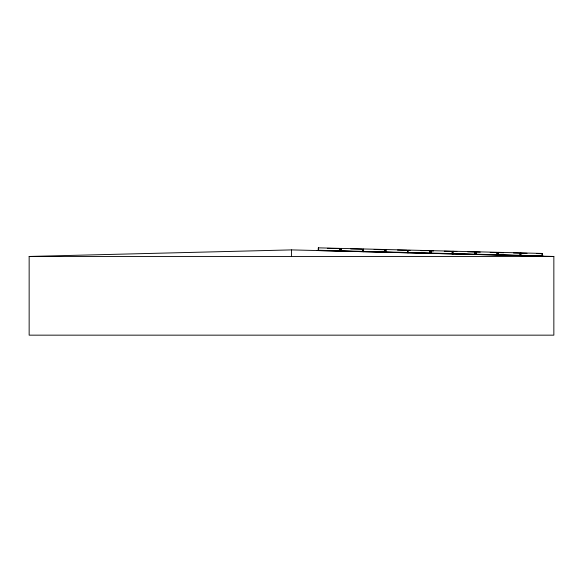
<?xml version="1.0" encoding="UTF-8"?>
<svg xmlns="http://www.w3.org/2000/svg" width="583" height="583" viewBox="0 0 583 583"><rect width="100%" height="100%" fill="white"/><g stroke="black" fill="none" stroke-linecap="round" stroke-linejoin="round"><path stroke-width="0.87" d="M317.188 250.544L543.4 256.141M318.267 250.566L318.333 247.841L340.071 248.38L339.94 251.113M318.333 250.566L318.398 247.841M318.537 250.573L318.602 248.11M339.67 251.105L339.729 248.635M339.736 251.105L339.794 248.635M340.88 248.402L340.815 251.135L340.815 248.402L362.553 248.941L362.415 251.674M341.011 251.084L340.807 248.664M341.04 250.282L341.077 248.671M363.224 251.696L363.289 248.963L385.035 249.502L384.897 252.235M363.289 251.696L363.362 248.963M384.627 252.228L384.751 249.764M385.706 252.257L385.771 249.524L407.517 250.063L407.379 252.796M385.771 252.257L385.844 249.524M385.975 252.264L385.764 249.786M408.18 252.818L408.319 250.085L429.992 250.624L429.926 253.357M429.591 253.35L429.693 251.688M429.853 253.357L429.904 251.433M429.926 250.624L420.89 250.668M430.662 253.379L430.801 250.646M430.932 253.386L430.997 250.923M431.005 253.335L431.063 250.923M452.065 253.918L452.197 251.448M452.408 251.186L452.335 253.918L452.474 251.186L430.735 250.646M453.21 253.94L453.283 251.207M474.846 253.357L474.883 251.754M474.883 254.487L474.956 251.754L453.21 251.207M475.626 254.501L475.692 251.769L497.43 252.315L497.365 255.048M475.692 254.501L475.757 251.769M475.888 254.509L475.954 252.045M475.961 254.509L476.027 252.045M497.029 255.041L497.088 252.57M497.095 255.041L497.153 252.57M497.299 255.048L497.365 252.315M498.101 255.062L498.174 252.33L519.912 252.876L519.774 255.609M498.174 255.062L498.239 252.33M498.436 255.07L498.509 252.607M520.583 255.631L520.648 252.898L542.394 253.437L542.256 256.17M520.648 255.631L520.721 252.898M520.852 255.631L520.918 253.168M541.986 256.163L542.11 253.7M29.15 256.454L291.5 249.896L553.85 256.454L553.85 335.159L29.15 335.159L29.15 256.454L553.85 256.454M327.354 248.329L340.071 248.642M350.74 248.912L362.546 249.211M374.126 249.495L385.028 249.772M397.504 250.085L407.51 250.333M408.246 250.355L410.119 250.399M430.728 250.916L433.504 250.981M444.268 251.251L452.466 251.455M453.202 251.477L456.883 251.564M467.653 251.834L474.948 252.016M475.684 252.038L480.268 252.148M490.201 252.395L497.423 252.577M498.166 252.599L503.654 252.738M513.514 252.986L519.905 253.139M520.641 253.16L527.032 253.321M536.899 253.569L542.387 253.7M318.34 250.245L340.013 250.792M340.822 250.814L362.495 251.353M363.304 251.375L384.977 251.914M385.778 251.936L407.451 252.475M408.26 252.497L429.933 253.037M430.742 253.058L452.415 253.598M453.217 253.62L474.89 254.166M475.633 254.181L497.372 254.727M498.108 254.742L519.854 255.288M520.59 255.31L542.328 255.85M291.5 249.896L291.5 256.454"/></g></svg>
